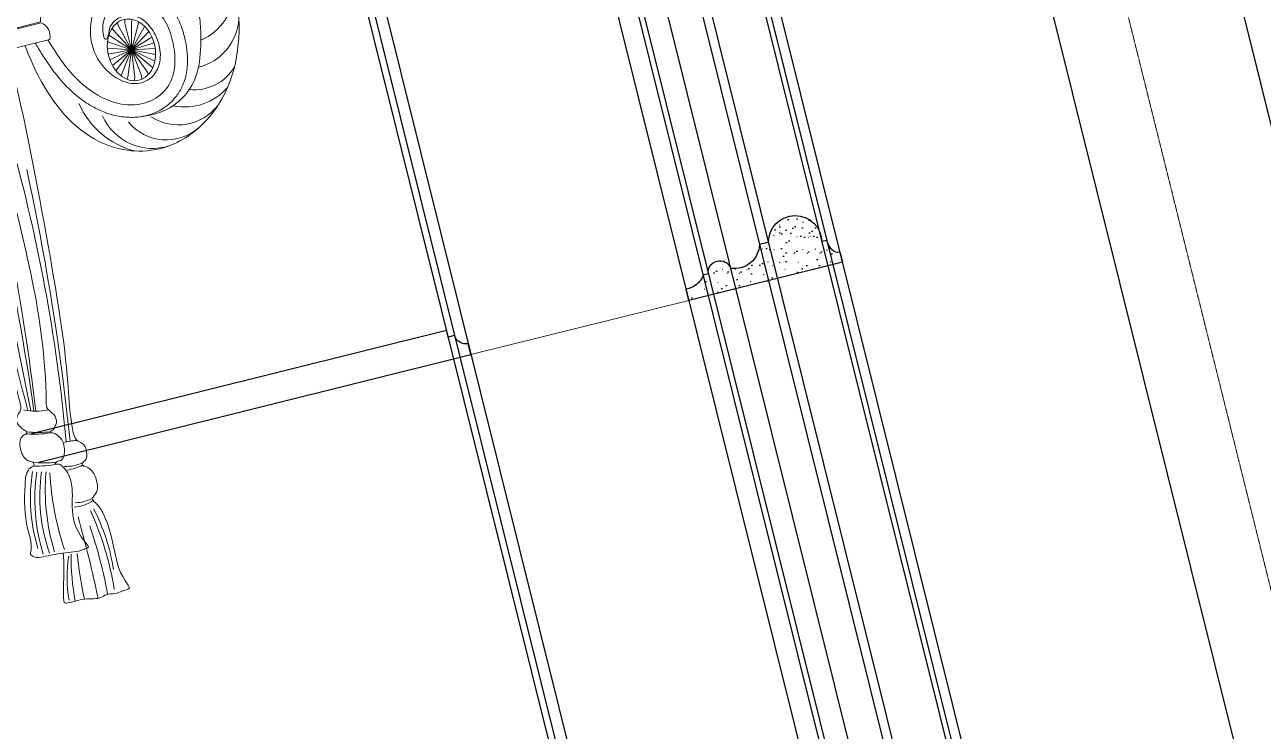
# Model space of a CAD drawing. Header units: inches. Extents: x 122939 to 389145, y 29603 to 574065.
# Drawn here: x 377811 to 378363, y 516829 to 517144 of the extents above; entities that cross this region are included whole.
import ezdxf

# ---------------------------------------------------------------- set-up
doc = ezdxf.new("R2010")
doc.units = ezdxf.units.IN
doc.header["$MEASUREMENT"] = 0
doc.linetypes.add('HIDDEN', pattern=[0.375, 0.25, -0.125])
doc.layers.add('A-WALL', color=7, linetype='Continuous')
doc.layers.add('gypsum', color=31, linetype='Continuous')
doc.layers.add('Bronze', color=40, linetype='Continuous', lineweight=0)
doc.layers.add('GRC', color=41, linetype='Continuous', lineweight=0)

# ---------------------------------------------------------------- blocks, each defined once
blk = doc.blocks.new('win1')
at = {"color": 252, "linetype": 'HIDDEN', "ltscale": 0.5, "elevation": 0}
blk.add_lwpolyline([(0, 2848.83), (1150, 2848.83), (1150, -101.17), (0, -101.17)], close=True, dxfattribs=at)
blk.add_lwpolyline([(50, 2798.83), (1100, 2798.83), (1100, -101.17), (50, -101.17), (50, 2798.83), (1100, 2798.83), (1100, -101.17)], dxfattribs=at)
blk = doc.blocks.new('M1')
at = {"layer": 'gypsum', "linetype": 'Continuous'}
h = blk.add_hatch(dxfattribs=at)
h.set_pattern_fill('GYPSUM', color=251, scale=36.842105, style=0, pattern_type=2)
h.set_pattern_definition([(360, (273234.79, 528507.015), (2e-15, 36.8421), [0, -36.8421]), (360, (273234.527, 528503.77), (2e-15, 36.8421), [0, -36.8421]), (360, (273237.11, 528504.44), (2e-15, 36.8421), [0, -36.8421]), (315, (273237.37, 528509.747), (36.8421, -9e-15), [0.2358, -51.8668]), (360, (273235.53, 528509.4), (2e-15, 36.8421), [0, -36.8421]), (360, (273235.53, 528509.4), (2e-15, 36.8421), [0, -36.8421]), (315, (273242.219, 528506.049), (36.8421, -9e-15), [0.2358, -51.8668]), (360, (273242.8, 528506.687), (2e-15, 36.8421), [0, -36.8421]), (360, (273242.8, 528506.687), (2e-15, 36.8421), [0, -36.8421]), (360, (273239.94, 528504.064), (2e-15, 36.8421), [0, -36.8421]), (315, (273244.39, 528504.474), (36.8421, -9e-15), [0.2358, -51.8668]), (315, (273244.39, 528504.474), (36.8421, -9e-15), [0.2358, -51.8668]), (315, (273242.807, 528509.432), (36.8421, -9e-15), [0.2358, -51.8668]), (315, (273242.807, 528509.432), (36.8421, -9e-15), [0.2358, -51.8668]), (360, (273243.383, 528510.347), (2e-15, 36.8421), [0, -36.8421]), (360, (273240.827, 528510.954), (2e-15, 36.8421), [0, -36.8421]), (360, (273246.932, 528510.374), (2e-15, 36.8421), [0, -36.8421]), (360, (273244.505, 528511.947), (2e-15, 36.8421), [0, -36.8421]), (360, (273234.93, 528514.797), (2e-15, 36.8421), [0, -36.8421]), (315, (273239.017, 528516.243), (36.8421, -9e-15), [0.2358, -51.8668]), (315, (273239.017, 528516.243), (36.8421, -9e-15), [0.2358, -51.8668]), (360, (273236.827, 528519.467), (2e-15, 36.8421), [0, -36.8421]), (360, (273236.09, 528517.082), (2e-15, 36.8421), [0, -36.8421]), (360, (273235.245, 528524.425), (2e-15, 36.8421), [0, -36.8421]), (360, (273234.507, 528522.04), (2e-15, 36.8421), [0, -36.8421]), (315, (273239.005, 528526.003), (36.8421, -9e-15), [0.2358, -51.8668]), (315, (273239.005, 528526.003), (36.8421, -9e-15), [0.2358, -51.8668]), (360, (273243.625, 528515.488), (2e-15, 36.8421), [0, -36.8421]), (315, (273244.105, 528519.5), (36.8421, -9e-15), [0.2358, -51.8668]), (360, (273244.096, 528516.754), (2e-15, 36.8421), [0, -36.8421]), (360, (273244.096, 528516.754), (2e-15, 36.8421), [0, -36.8421]), (315, (273242.523, 528524.457), (36.8421, -9e-15), [0.2358, -51.8668]), (315, (273241.934, 528521.074), (36.8421, -9e-15), [0.2358, -51.8668]), (315, (273241.934, 528521.074), (36.8421, -9e-15), [0.2358, -51.8668]), (315, (273241.934, 528521.074), (36.8421, -9e-15), [0.2358, -51.8668]), (315, (273235.012, 528526.818), (36.8421, -9e-15), [0.2358, -51.8668]), (315, (273235.012, 528526.818), (36.8421, -9e-15), [0.2358, -51.8668]), (360, (273236.565, 528531.054), (2e-15, 36.8421), [0, -36.8421]), (360, (273236.143, 528538.297), (2e-15, 36.8421), [0, -36.8421]), (360, (273235.88, 528535.053), (2e-15, 36.8421), [0, -36.8421]), (360, (273238.463, 528535.724), (2e-15, 36.8421), [0, -36.8421]), (360, (273237.725, 528533.34), (2e-15, 36.8421), [0, -36.8421]), (315, (273240.653, 528532.5), (36.8421, -9e-15), [0.2358, -51.8668]), (360, (273242.463, 528527.21), (2e-15, 36.8421), [0, -36.8421]), (360, (273242.463, 528527.21), (2e-15, 36.8421), [0, -36.8421]), (360, (273245.26, 528531.744), (2e-15, 36.8421), [0, -36.8421]), (360, (273245.02, 528526.604), (2e-15, 36.8421), [0, -36.8421]), (360, (273246.14, 528528.203), (2e-15, 36.8421), [0, -36.8421]), (315, (273243.57, 528537.33), (36.8421, -9e-15), [0.2358, -51.8668]), (315, (273243.57, 528537.33), (36.8421, -9e-15), [0.2358, -51.8668]), (315, (273245.74, 528535.755), (36.8421, -9e-15), [0.2358, -51.8668]), (360, (273244.15, 528537.97), (2e-15, 36.8421), [0, -36.8421]), (360, (273245.732, 528533.01), (2e-15, 36.8421), [0, -36.8421]), (360, (273245.732, 528533.01), (2e-15, 36.8421), [0, -36.8421]), (315, (273250.58, 528503.512), (36.8421, -9e-15), [0.2358, -51.8668]), (360, (273252.315, 528503.59), (2e-15, 36.8421), [0, -36.8421]), (360, (273250.403, 528505.074), (2e-15, 36.8421), [0, -36.8421]), (360, (273250.403, 528505.074), (2e-15, 36.8421), [0, -36.8421]), (360, (273249.67, 528506.44), (2e-15, 36.8421), [0, -36.8421]), (360, (273255.97, 528506.47), (2e-15, 36.8421), [0, -36.8421]), (360, (273252.787, 528504.855), (2e-15, 36.8421), [0, -36.8421]), (360, (273253.86, 528506.66), (2e-15, 36.8421), [0, -36.8421]), (315, (273248.997, 528508.316), (36.8421, -9e-15), [0.2358, -51.8668]), (315, (273248.997, 528508.316), (36.8421, -9e-15), [0.2358, -51.8668]), (360, (273248.917, 528513.175), (2e-15, 36.8421), [0, -36.8421]), (315, (273253.693, 528508.798), (36.8421, -9e-15), [0.2358, -51.8668]), (360, (273254.39, 528511.43), (2e-15, 36.8421), [0, -36.8421]), (360, (273256.972, 528512.1), (2e-15, 36.8421), [0, -36.8421]), (360, (273256.235, 528509.715), (2e-15, 36.8421), [0, -36.8421]), (360, (273256.235, 528509.715), (2e-15, 36.8421), [0, -36.8421]), (360, (273253.26, 528512.057), (2e-15, 36.8421), [0, -36.8421]), (315, (273260.745, 528503.918), (36.8421, -9e-15), [0.2358, -51.8668]), (315, (273260.745, 528503.918), (36.8421, -9e-15), [0.2358, -51.8668]), (360, (273257.817, 528504.757), (2e-15, 36.8421), [0, -36.8421]), (360, (273265.352, 528503.162), (2e-15, 36.8421), [0, -36.8421]), (315, (273260.16, 528513.538), (36.8421, -9e-15), [0.2358, -51.8668]), (360, (273258.555, 528507.14), (2e-15, 36.8421), [0, -36.8421]), (360, (273258.555, 528507.14), (2e-15, 36.8421), [0, -36.8421]), (315, (273264.25, 528512.132), (36.8421, -9e-15), [0.2358, -51.8668]), (315, (273263.662, 528508.748), (36.8421, -9e-15), [0.2358, -51.8668]), (360, (273264.24, 528509.387), (2e-15, 36.8421), [0, -36.8421]), (360, (273264.24, 528509.387), (2e-15, 36.8421), [0, -36.8421]), (360, (273264.24, 528509.387), (2e-15, 36.8421), [0, -36.8421]), (315, (273265.833, 528507.173), (36.8421, -9e-15), [0.2358, -51.8668]), (315, (273265.833, 528507.173), (36.8421, -9e-15), [0.2358, -51.8668]), (360, (273265.824, 528504.43), (2e-15, 36.8421), [0, -36.8421]), (315, (273270.44, 528511.016), (36.8421, -9e-15), [0.2358, -51.8668]), (315, (273270.44, 528511.016), (36.8421, -9e-15), [0.2358, -51.8668]), (360, (273271.113, 528509.14), (2e-15, 36.8421), [0, -36.8421]), (315, (273250.35, 528539.598), (36.8421, -9e-15), [0.2358, -51.8668]), (315, (273250.35, 528539.598), (36.8421, -9e-15), [0.2358, -51.8668]), (315, (273250.296, 528518.383), (36.8421, -9e-15), [0.2358, -51.8668]), (360, (273252.573, 528516.056), (2e-15, 36.8421), [0, -36.8421]), (360, (273249.39, 528514.44), (2e-15, 36.8421), [0, -36.8421]), (360, (273249.39, 528514.44), (2e-15, 36.8421), [0, -36.8421]), (315, (273256.168, 528514.352), (36.8421, -9e-15), [0.2358, -51.8668]), (315, (273256.168, 528514.352), (36.8421, -9e-15), [0.2358, -51.8668]), (360, (273253.38, 528519.706), (2e-15, 36.8421), [0, -36.8421]), (360, (273254.42, 528514.342), (2e-15, 36.8421), [0, -36.8421]), (315, (273248.713, 528523.341), (36.8421, -9e-15), [0.2358, -51.8668]), (360, (273250.12, 528520.1), (2e-15, 36.8421), [0, -36.8421]), (360, (273249.385, 528521.467), (2e-15, 36.8421), [0, -36.8421]), (360, (273249.385, 528521.467), (2e-15, 36.8421), [0, -36.8421]), (315, (273254.757, 528524.914), (36.8421, -9e-15), [0.2358, -51.8668]), (360, (273253.85, 528520.972), (2e-15, 36.8421), [0, -36.8421]), (360, (273253.575, 528521.685), (2e-15, 36.8421), [0, -36.8421]), (360, (273253.575, 528521.685), (2e-15, 36.8421), [0, -36.8421]), (360, (273257.72, 528518.59), (2e-15, 36.8421), [0, -36.8421]), (315, (273261.81, 528520.034), (36.8421, -9e-15), [0.2358, -51.8668]), (360, (273263.62, 528514.745), (2e-15, 36.8421), [0, -36.8421]), (360, (273263.62, 528514.745), (2e-15, 36.8421), [0, -36.8421]), (360, (273258.88, 528520.873), (2e-15, 36.8421), [0, -36.8421]), (360, (273257.3, 528525.83), (2e-15, 36.8421), [0, -36.8421]), (360, (273257.035, 528522.588), (2e-15, 36.8421), [0, -36.8421]), (360, (273259.62, 528523.258), (2e-15, 36.8421), [0, -36.8421]), (315, (273264.726, 528524.865), (36.8421, -9e-15), [0.2358, -51.8668]), (360, (273265.306, 528525.503), (2e-15, 36.8421), [0, -36.8421]), (360, (273265.306, 528525.503), (2e-15, 36.8421), [0, -36.8421]), (360, (273248.568, 528526.63), (2e-15, 36.8421), [0, -36.8421]), (360, (273251.025, 528530.698), (2e-15, 36.8421), [0, -36.8421]), (360, (273250.553, 528529.43), (2e-15, 36.8421), [0, -36.8421]), (360, (273255.452, 528527.546), (2e-15, 36.8421), [0, -36.8421]), (360, (273254.895, 528528.314), (2e-15, 36.8421), [0, -36.8421]), (360, (273254.21, 528532.313), (2e-15, 36.8421), [0, -36.8421]), (360, (273256.055, 528530.6), (2e-15, 36.8421), [0, -36.8421]), (315, (273251.93, 528534.64), (36.8421, -9e-15), [0.2358, -51.8668]), (360, (273251.755, 528536.356), (2e-15, 36.8421), [0, -36.8421]), (360, (273251.755, 528536.356), (2e-15, 36.8421), [0, -36.8421]), (360, (273251.02, 528537.723), (2e-15, 36.8421), [0, -36.8421]), (360, (273256.55, 528534.96), (2e-15, 36.8421), [0, -36.8421]), (360, (273256.08, 528533.695), (2e-15, 36.8421), [0, -36.8421]), (360, (273255.21, 528537.942), (2e-15, 36.8421), [0, -36.8421]), (315, (273258.87, 528528.342), (36.8421, -9e-15), [0.2358, -51.8668]), (360, (273258.036, 528528.216), (2e-15, 36.8421), [0, -36.8421]), (360, (273260.42, 528532.578), (2e-15, 36.8421), [0, -36.8421]), (360, (273260.42, 528532.578), (2e-15, 36.8421), [0, -36.8421]), (315, (273265.315, 528528.248), (36.8421, -9e-15), [0.2358, -51.8668]), (315, (273262.862, 528527.527), (36.8421, -9e-15), [0.2358, -51.8668]), (315, (273262.862, 528527.527), (36.8421, -9e-15), [0.2358, -51.8668]), (315, (273262.862, 528527.527), (36.8421, -9e-15), [0.2358, -51.8668]), (315, (273257.458, 528538.904), (36.8421, -9e-15), [0.2358, -51.8668]), (360, (273259.735, 528536.577), (2e-15, 36.8421), [0, -36.8421]), (360, (273259.735, 528536.577), (2e-15, 36.8421), [0, -36.8421]), (315, (273264.51, 528534.024), (36.8421, -9e-15), [0.2358, -51.8668]), (315, (273264.51, 528534.024), (36.8421, -9e-15), [0.2358, -51.8668]), (360, (273262.32, 528537.247), (2e-15, 36.8421), [0, -36.8421]), (360, (273261.582, 528534.863), (2e-15, 36.8421), [0, -36.8421]), (360, (273269.723, 528514.165), (2e-15, 36.8421), [0, -36.8421]), (360, (273266.416, 528519.28), (2e-15, 36.8421), [0, -36.8421]), (360, (273266.175, 528514.138), (2e-15, 36.8421), [0, -36.8421]), (360, (273267.296, 528515.738), (2e-15, 36.8421), [0, -36.8421]), (315, (273266.897, 528523.29), (36.8421, -9e-15), [0.2358, -51.8668]), (360, (273266.888, 528520.545), (2e-15, 36.8421), [0, -36.8421]), (360, (273266.888, 528520.545), (2e-15, 36.8421), [0, -36.8421]), (360, (273268.875, 528528.128), (2e-15, 36.8421), [0, -36.8421]), (360, (273266.32, 528528.734), (2e-15, 36.8421), [0, -36.8421]), (360, (273269.997, 528529.727), (2e-15, 36.8421), [0, -36.8421]), (315, (273269.598, 528537.28), (36.8421, -9e-15), [0.2358, -51.8668]), (315, (273267.427, 528538.854), (36.8421, -9e-15), [0.2358, -51.8668]), (360, (273269.59, 528534.534), (2e-15, 36.8421), [0, -36.8421]), (360, (273269.117, 528533.27), (2e-15, 36.8421), [0, -36.8421]), (360, (273269.117, 528533.27), (2e-15, 36.8421), [0, -36.8421]), (360, (273269.117, 528533.27), (2e-15, 36.8421), [0, -36.8421]), (360, (273260, 528539.82), (2e-15, 36.8421), [0, -36.8421]), (360, (273268.006, 528539.493), (2e-15, 36.8421), [0, -36.8421])])
edge = h.paths.add_edge_path()
edge.add_arc((272491.1, 527822.19), 11.88, 283.9461, 462.7163)
edge.add_line((272488.49, 527833.78), (272488.49, 527836.1))
edge.add_ellipse((272488.49, 527840.44), major_axis=(-6.53, 0), ratio=0.663806, start_angle=0, end_angle=90, ccw=False)
edge.add_line((272481.96, 527840.44), (272477.37, 527840.44))
edge.add_line((272477.37, 527840.44), (272477.37, 527769.98))
edge.add_line((272477.37, 527769.98), (272482.47, 527769.98))
edge.add_arc((272492.17, 527770.83), 9.73, 123.9206, 185.0555, ccw=False)
edge.add_line((272486.74, 527778.91), (272486.74, 527781.29))
edge.add_arc((272486.19, 527786.41), 5.15, 276.0442, 443.9558)
edge.add_arc((272497.07, 527795.81), 11.18, 106.1159, 202.4548, ccw=False)
edge.add_spline(control_points=[(272493.97, 527806.55), (272493.97, 527807.92), (272493.97, 527809.29), (272493.97, 527810.66)], knot_values=[0, 0, 0, 0, 0.167192, 0.167192, 0.167192, 0.167192], degree=3, periodic=0)
for p, q in [((272477.37, 527840.44), (272477.37, 527769.98)), ((272481.96, 527840.44), (272477.37, 527840.44)), ((272488.49, 527836.1), (272488.49, 527833.78)), ((272486.74, 527781.29), (272486.74, 527778.91)), ((272477.37, 527769.98), (272482.47, 527769.98))]:
    blk.add_line(p, q, dxfattribs=at)
for centre, radius, start, end in [((272491.1, 527822.19), 11.88, 283.9461, 102.7163), ((272497.07, 527795.81), 11.18, 106.1159, 202.4548), ((272486.19, 527786.41), 5.15, 276.0442, 83.9558), ((272492.17, 527770.83), 9.73, 123.9206, 185.0555)]:
    blk.add_arc(centre, radius, start, end, dxfattribs=at)
blk.add_ellipse((272488.49, 527840.44), major_axis=(-6.53, 0), ratio=0.663806, start_param=0, end_param=1.570796, dxfattribs=at)
blk.add_spline([(272493.97, 527810.66), (272493.97, 527806.55)], degree=3, dxfattribs=at)
blk = doc.blocks.new('laudarte T150')
at = {"layer": 'Bronze', "lineweight": 0}
for points in [[(-4961.21, -10901.23), (-4971.63, -10901.16, 0.275839), (-4973.23, -10909.22), (-4961.21, -10909.29)], [(-4961.21, -10909.79), (-4973.33, -10909.7, 0.356307), (-4975.34, -10917.83), (-4959.23, -10917.81)]]:
    blk.add_lwpolyline(points, format="xyb", dxfattribs=at)
for points in [[(-5009.49, -10931.15), (-5015.4, -10920.39), (-5015.78, -10919.97)], [(-5009.49, -10931.15), (-5012.54, -10919.26), (-5013.14, -10918.09)], [(-5009.49, -10931.15), (-5009.49, -10918.87), (-5009.86, -10917.24)], [(-5009.49, -10931.15), (-5006.43, -10919.26), (-5006.4, -10917.86)], [(-5009.49, -10931.15), (-5003.57, -10920.39), (-5003.41, -10919.81)], [(-5009.49, -10931.15), (-5018.99, -10925.12)], [(-5009.49, -10931.15), (-5017.7, -10922.41)], [(-5009.49, -10931.15), (-5001.3, -10922.43)], [(-5009.49, -10931.15), (-5000.01, -10925.14)], [(-5009.49, -10931.15), (-5020.01, -10930.49)], [(-5009.49, -10931.15), (-5019.9, -10933.14)], [(-5009.49, -10931.15), (-5019.72, -10927.83)], [(-5009.49, -10931.15), (-5019.4, -10935.82)], [(-5009.49, -10931.15), (-5018.4, -10938.53)], [(-5009.49, -10931.15), (-5016.71, -10941.09), (-5016.75, -10941.2)], [(-5009.49, -10931.15), (-5014.01, -10942.57), (-5014.17, -10943.6)], [(-5009.49, -10931.15), (-5011.03, -10943.34), (-5010.86, -10944.94)], [(-5009.49, -10931.15), (-4999.27, -10927.83)], [(-5009.49, -10931.15), (-4998.97, -10930.49)], [(-5009.49, -10931.15), (-4999.06, -10933.14)], [(-5009.49, -10931.15), (-4999.56, -10935.82)], [(-5009.49, -10931.15), (-5000.55, -10938.54)], [(-5009.49, -10931.15), (-5002.27, -10941.09), (-5002.17, -10941.18)], [(-5009.49, -10931.15), (-5004.97, -10942.57), (-5004.42, -10943.37)], [(-5009.49, -10931.15), (-5007.95, -10943.34), (-5007.41, -10944.8)]]:
    blk.add_lwpolyline(points, dxfattribs=at)
for centre, radius, start, end in [((-5036.33, -10909.7), 25.07, 195.261, 260.3441), ((-5036.62, -10922.03), 23.82, 198.4854, 270.1751), ((-5037.35, -10935.04), 20.75, 224.0227, 290.1321), ((-5017.5, -10942.67), 36.94, 298.0942, 350.6109), ((-4203.29, -10979.66), 744.59, 177.99756, 188.80723), ((-5032.51, -10937.36), 24.97, 234.1726, 296.1093), ((-5013.79, -10952.51), 24.24, 265.3547, 350.3827), ((-5027.03, -10946.87), 22.41, 231.5048, 316.8515), ((-5020.18, -10952.43), 22.04, 242.407, 334.0171), ((-3857.29, -10939.01), 1094.55, 181.70783, 188.1269), ((-4935.93, -11050.88), 27.07, 272.225, 296.0521), ((-4938.5, -11044.71), 43.17, 276.8379, 290.9401), ((-4935.33, -11051.31), 36.79, 273.1178, 289.967), ((-4939.09, -11113.47), 19.8, 86.0099, 104.1541), ((-4936.3, -11048.97), 53.5, 273.6125, 285.0045), ((-4935.29, -11069.12), 32.31, 274.6669, 293.9112), ((-4940.87, -11085.87), 18.92, 261.1075, 285.7856), ((-4938.43, -11080.36), 25.69, 258.1688, 274.2846), ((-5060.68, -11130.08), 134.28, 355.7319, 10.6609), ((-5015.34, -11134.64), 93.2, 356.7543, 18.8774), ((-4996.62, -11132.95), 77.04, 354.7476, 22.0976), ((-4999.15, -11134.88), 82.2, 356.632, 22.3894), ((-4991.4, -11132.69), 76.07, 356.9958, 23.0688), ((-4938.48, -11106.09), 16.97, 249.3592, 279.8639), ((-4940.28, -11101.73), 19.65, 258.2677, 281.1609), ((-4859.65, -11145.9), 86.51, 166.3866, 185.3826), ((-4801.59, -11151.11), 142.88, 169.8444, 184.643), ((-4370.91, -11144.28), 565.53, 178.2919, 182.0713), ((-4722.14, -11150.24), 218.89, 175.3583, 183.6164), ((-5072.09, -11165.29), 141.95, 0.6767, 9.0012), ((-5031.89, -11169.5), 106.16, 3.1967, 14.5839), ((-4981.82, -11166.29), 58.61, 3.7148, 23.0699)]:
    blk.add_arc(centre, radius, start, end, dxfattribs=at)
at = {"layer": 'Bronze', "lineweight": 0, "extrusion": (0, 0, -1)}
blk.add_ellipse((-5009.49, -10931.15), major_axis=(-0.07, 13.92), ratio=0.756587, dxfattribs=at)
at = {"layer": 'Bronze', "lineweight": 0}
for points, knots in [([(-4968.65, -10917.82), (-4968.92, -10918.76), (-4969.2, -10919.68), (-4969.78, -10921.6), (-4970.09, -10922.59), (-4971.06, -10925.57), (-4971.77, -10927.56), (-4973.5, -10931.97), (-4974.57, -10934.39), (-4976.77, -10938.69), (-4977.85, -10940.57), (-4980.25, -10944.26), (-4981.57, -10946.05), (-4984.66, -10949.7), (-4986.47, -10951.53), (-4989.99, -10954.47), (-4991.62, -10955.64), (-4995.12, -10957.72), (-4996.98, -10958.62), (-5000.89, -10960.05), (-5002.95, -10960.59), (-5007.2, -10961.18), (-5009.39, -10961.24), (-5013.77, -10960.78), (-5015.98, -10960.27), (-5020.23, -10958.54), (-5022.19, -10957.37), (-5025.28, -10954.87), (-5026.5, -10953.66), (-5028.14, -10951.6), (-5028.68, -10950.84), (-5029.64, -10949.29), (-5030.07, -10948.5), (-5031.51, -10945.52), (-5032.23, -10943.28), (-5032.94, -10940.14), (-5033.12, -10939.21), (-5033.41, -10937.34), (-5033.53, -10936.41), (-5033.78, -10933.6), (-5033.83, -10931.74), (-5033.75, -10929.27), (-5033.72, -10928.66), (-5033.64, -10927.41), (-5033.58, -10926.78), (-5033.37, -10924.87), (-5033.16, -10923.57), (-5032.62, -10921.26), (-5032.33, -10920.26), (-5031.79, -10918.74), (-5031.59, -10918.24), (-5031.01, -10916.91), (-5030.59, -10916.1), (-5029.7, -10914.57), (-5029.22, -10913.84), (-5028.22, -10912.46), (-5027.71, -10911.81), (-5026.75, -10910.68), (-5026.3, -10910.19), (-5025.57, -10909.42), (-5025.29, -10909.14), (-5024.78, -10908.63), (-5024.55, -10908.42), (-5024.08, -10907.97), (-5023.84, -10907.75), (-5023.08, -10907.09), (-5022.54, -10906.64), (-5021.33, -10905.74), (-5020.65, -10905.29), (-5019.32, -10904.54), (-5018.7, -10904.24), (-5017.47, -10903.74), (-5016.85, -10903.54), (-5015.64, -10903.23), (-5015.04, -10903.11), (-5013.11, -10902.85), (-5011.82, -10902.83), (-5010.03, -10902.98), (-5009.5, -10903.04), (-5008.57, -10903.19), (-5008.16, -10903.27), (-5007.32, -10903.46), (-5006.9, -10903.56), (-5005.63, -10903.94), (-5004.77, -10904.26), (-5003.45, -10904.9), (-5002.98, -10905.16), (-5002.19, -10905.64), (-5001.87, -10905.86), (-5001.25, -10906.31), (-5000.95, -10906.55), (-5000.08, -10907.28), (-4999.54, -10907.8), (-4999.04, -10908.35), (-4997.88, -10909.55), (-4996.12, -10912.49)], [62.368868, 62.368868, 62.368868, 62.368868, 65.178196, 65.178196, 68.166392, 68.166392, 74.142784, 74.142784, 81.519402, 81.519402, 87.423241, 87.423241, 93.32708, 93.32708, 99.991483, 99.991483, 105.103697, 105.103697, 110.215912, 110.215912, 115.328126, 115.328126, 120.440341, 120.440341, 125.552555, 125.552555, 130.66477, 130.66477, 134.534525, 134.534525, 136.620482, 136.620482, 138.706439, 138.706439, 144.422312, 144.422312, 146.880314, 146.880314, 149.338315, 149.338315, 154.254317, 154.254317, 155.880578, 155.880578, 157.506838, 157.506838, 160.759359, 160.759359, 163.253462, 163.253462, 164.506869, 164.506869, 166.58847, 166.58847, 168.670071, 168.670071, 170.685773, 170.685773, 172.32509, 172.32509, 173.340739, 173.340739, 174.136049, 174.136049, 174.93136, 174.93136, 176.52198, 176.52198, 178.260526, 178.260526, 179.620764, 179.620764, 180.805592, 180.805592, 181.99042, 181.99042, 184.632132, 184.632132, 185.76939, 185.76939, 186.684473, 186.684473, 187.599556, 187.599556, 189.429722, 189.429722, 190.444958, 190.444958, 191.171442, 191.171442, 191.897926, 191.897926, 193.350895, 193.350895, 193.386195, 193.386195, 193.386195, 193.386195]), ([(-4974.47, -10917.83), (-4976.55, -10924.84), (-4981.15, -10937.59), (-4992.86, -10951.15), (-5005.55, -10956.18), (-5016.42, -10955.18), (-5024.68, -10948.49), (-5027.94, -10938.91), (-5028.51, -10929.31), (-5027.06, -10919.76), (-5022.09, -10912.79), (-5015.91, -10908.36), (-5009.86, -10908.33), (-5004.79, -10910.07), (-5000.7, -10914.76), (-4998.99, -10919.26), (-4998.81, -10923.63), (-4999.99, -10923.93), (-5001.33, -10922.2), (-5001.93, -10919.42), (-5005.54, -10916.18), (-5009.96, -10915.58), (-5016.37, -10917.17), (-5020.33, -10922.8), (-5022.37, -10930.15), (-5021.64, -10938.12), (-5017.67, -10944.24), (-5012.15, -10946.66), (-5005.85, -10946.3), (-4999.79, -10942.19), (-4995.64, -10936.16), (-4993.03, -10929.26), (-4992.79, -10921.08), (-4994.62, -10915.39), (-4996.12, -10912.49)], [63.972521, 63.972521, 63.972521, 63.972521, 85.806833, 104.412492, 115.567352, 125.580001, 135.68145, 145.530668, 154.972089, 164.588595, 173.546858, 180.243663, 186.061543, 190.762198, 196.154629, 202.969451, 206.076971, 206.609447, 208.25225, 211.802921, 215.706133, 221.205285, 226.249122, 232.843546, 240.35907, 249.06574, 256.012737, 261.099986, 266.40181, 274.285578, 282.057989, 288.099747, 296.23284, 305.871981, 305.871981, 305.871981, 305.871981]), ([(-4963.95, -10917.82), (-4964.55, -10922.63), (-4966.72, -10936.14), (-4973.7, -10955.21), (-4987.33, -10970.01), (-5001.87, -10976.67), (-5019.21, -10977.7), (-5036.49, -10969.76), (-5050.8, -10954.42), (-5057.78, -10937.62), (-5060.49, -10923.58), (-5060.54, -10916.83), (-5060.5, -10914.68)], [68.77354, 68.77354, 68.77354, 68.77354, 83.328832, 109.82437, 128.341011, 142.059858, 156.847278, 179.098943, 196.461797, 218.812843, 232.639176, 239.086597, 239.086597, 239.086597, 239.086597]), ([(-5006.01, -10961), (-5008.42, -10961.23), (-5015.45, -10961.92), (-5026.21, -10958.77), (-5035.67, -10949.39), (-5039.56, -10938.62), (-5042.04, -10928.48), (-5042.78, -10921.01), (-5042.82, -10916.45), (-5042.82, -10914.68)], [0, 0, 0, 0, 7.261049, 21.155367, 31.846231, 46.071598, 54.799496, 63.195458, 68.498371, 68.498371, 68.498371, 68.498371]), ([(-4955.65, -10920.87), (-4956.53, -10941.87), (-4952.6, -11007.74), (-4948.74, -11057.29), (-4943.83, -11080), (-4942.84, -11094.04), (-4946.67, -11096.18), (-4947.17, -11100.05), (-4946.12, -11103.8), (-4943.9, -11104.22), (-4943.44, -11105.18), (-4944.07, -11106.04), (-4945.62, -11106.79), (-4947.86, -11109.62), (-4948.27, -11113.77), (-4947.65, -11118.24), (-4945.53, -11119.78), (-4944.06, -11120.99), (-4944.53, -11122.27), (-4946.19, -11124.49), (-4948.85, -11132.63), (-4948.11, -11146.17), (-4947.96, -11156.74), (-4951.17, -11164.1), (-4947.19, -11164.09), (-4944.25, -11165.03), (-4940.29, -11163.6), (-4936.2, -11165.36), (-4930.07, -11162.87), (-4925.5, -11163.9), (-4920.86, -11163.29), (-4921.65, -11157.74), (-4923.93, -11151.21), (-4925.38, -11144.28), (-4925.9, -11141.47)], [0, 0, 0, 0, 63.005215, 126.817892, 146.362569, 151.366539, 153.776919, 158.198811, 162.149977, 163.728475, 164.268086, 165.007618, 166.55185, 169.503483, 175.217829, 178.778074, 182.209742, 182.968525, 183.994076, 185.69064, 191.64534, 208.701603, 225.183305, 226.415433, 228.688814, 233.391741, 237.311739, 240.069316, 246.216214, 255.094655, 256.482982, 257.180185, 270.105272, 278.690234, 278.690234, 278.690234, 278.690234]), ([(-4929.31, -11077.13), (-4931.63, -11058.17), (-4935.58, -11025.73), (-4938.52, -10942.81), (-4939.13, -10921.13)], [0, 0, 0, 0, 66.748648, 114.155902, 114.155902, 114.155902, 114.155902])]:
    blk.add_open_spline(points, degree=3, knots=knots, dxfattribs=at)
for points in [[(-4944.22, -10921.13), (-4942.57, -10968.3), (-4934.83, -11074.05), (-4934.67, -11077.54), (-4935.8, -11079.13), (-4937.2, -11082.42), (-4936.92, -11084.3), (-4935.8, -11085.99), (-4934.29, -11087.3), (-4933.26, -11087.68), (-4933.16, -11087.86), (-4933.63, -11088.15), (-4935.42, -11089.18), (-4937.39, -11092.28), (-4937.77, -11094.91), (-4937.2, -11098), (-4936.08, -11100.26), (-4934.2, -11101.19), (-4932.13, -11101.66), (-4932.04, -11101.82), (-4932.37, -11102.23), (-4933.29, -11102.4), (-4934.61, -11103.56), (-4935.85, -11105.71), (-4936.77, -11109.19), (-4936.44, -11138.83), (-4936.96, -11141.85), (-4936.75, -11141.85), (-4935.19, -11142.05), (-4925.6, -11141.43), (-4916.85, -11140.91), (-4912.79, -11139.87), (-4911.64, -11137.99), (-4911.75, -11137.79), (-4913.1, -11127.38), (-4916.64, -11108.02), (-4919.35, -11102.19), (-4921.33, -11100.94), (-4922.58, -11100.52), (-4922.58, -11099.07), (-4921.23, -11098.13), (-4918.64, -11093.22), (-4919.61, -11087.75), (-4921.48, -11086.21), (-4922.96, -11085.69), (-4923.09, -11085.11), (-4922.38, -11084.21), (-4920.9, -11082.28), (-4919.93, -11079.77), (-4921.31, -11076.56), (-4922.85, -11075.03), (-4923.36, -11072.76), (-4923.36, -11069.64), (-4923.34, -11031.22), (-4921.49, -10970.41), (-4922.13, -10921.13)], [(-4927.12, -11076.48), (-4930.09, -11004.54), (-4930.85, -10921.13)], [(-4925.88, -11076.02), (-4925.46, -11026.68), (-4924.29, -10922.89)]]:
    blk.add_spline(points, degree=3, dxfattribs=at)
blk.add_open_spline([(-4938.32, -10921.13), (-4938.11, -10922.26), (-4933.75, -11028.93), (-4928.48, -11076.91)], degree=3, dxfattribs=at)

msp = doc.modelspace()

# ---------------------------------------------------------------- linework, layer by layer
at = {"layer": 'A-WALL', "elevation": 0}
msp.add_lwpolyline([(379114.242, 518440.619), (378095.305, 518187.11), (378778.572, 515440.844), (379797.508, 515694.354)], close=True, dxfattribs=at)
at = {"layer": 'GRC'}
msp.add_line((378106.777, 517020.79, 0), (378009.735, 516996.646, 0), dxfattribs=at)
at = {"layer": 'gypsum'}
msp.add_line((378669.824, 515537.446, -0.006), (378015.246, 518168.403, -0.005), dxfattribs=at)
at = {"layer": 'gypsum', "elevation": 0}
for points in [[(378343.337, 516361.82), (377656.623, 516190.967), (377248.993, 517829.363), (377935.707, 518000.216)], [(378338.081, 516364.982), (377659.785, 516196.223), (377254.249, 517826.201), (377932.545, 517994.96)], [(378335.265, 516366.676), (377661.479, 516199.039), (377257.065, 517824.507), (377930.851, 517992.144)], [(378307.209, 516383.552), (377678.355, 516227.095), (377285.121, 517807.63), (377913.975, 517964.088)], [(378302.275, 516386.521), (377681.324, 516232.029), (377290.055, 517804.662), (377911.006, 517959.153)], [(378284.077, 516397.468), (377692.27, 516250.227), (377308.253, 517793.715), (377900.06, 517940.955)], [(378271.656, 516404.939), (377699.742, 516262.648), (377320.674, 517786.244), (377892.588, 517928.535)], [(378268.775, 516406.673), (377701.475, 516265.529), (377323.555, 517784.51), (377890.855, 517925.653)], [(378257.948, 516413.185), (377707.988, 516276.356), (377334.382, 517777.997), (377884.342, 517914.827)], [(378136.762, 516486.083), (377780.886, 516397.542), (377455.568, 517705.1), (377811.444, 517793.641)], [(378130.712, 516489.723), (377784.526, 516403.592), (377461.618, 517701.46), (377807.804, 517787.59)], [(378127.076, 516491.91), (377786.713, 516407.228), (377465.254, 517699.273), (377805.617, 517783.955)]]:
    msp.add_lwpolyline(points, close=True, dxfattribs=at)
msp.add_lwpolyline([(377817.241, 516948.754), (378009.735, 516996.646), (378008.528, 517001.498, -0.3946714), (378002.475, 517005.145), (377999.564, 517004.42), (377998.84, 517007.332), (377814.102, 516961.369)], format="xyb", dxfattribs=at)

# ---------------------------------------------------------------- block references
at = {"layer": 'Bronze', "color": 0, "xscale": -1, "rotation": 13.97142328298682}
msp.add_blockref('laudarte T150', (370358.061, 526530.743, 0), dxfattribs=at)
at = {"layer": 'GRC', "xscale": -1, "rotation": 13.9714232829869}
msp.add_blockref('win1', (379821.604, 515804.599, 0), dxfattribs=at)
at = {"layer": 'gypsum', "lineweight": 0, "xscale": -1, "rotation": 283.9714232829809}
msp.add_blockref('M1', (-68263.422, 125180.632, 0), dxfattribs=at)

doc.saveas('drawing.dxf')
